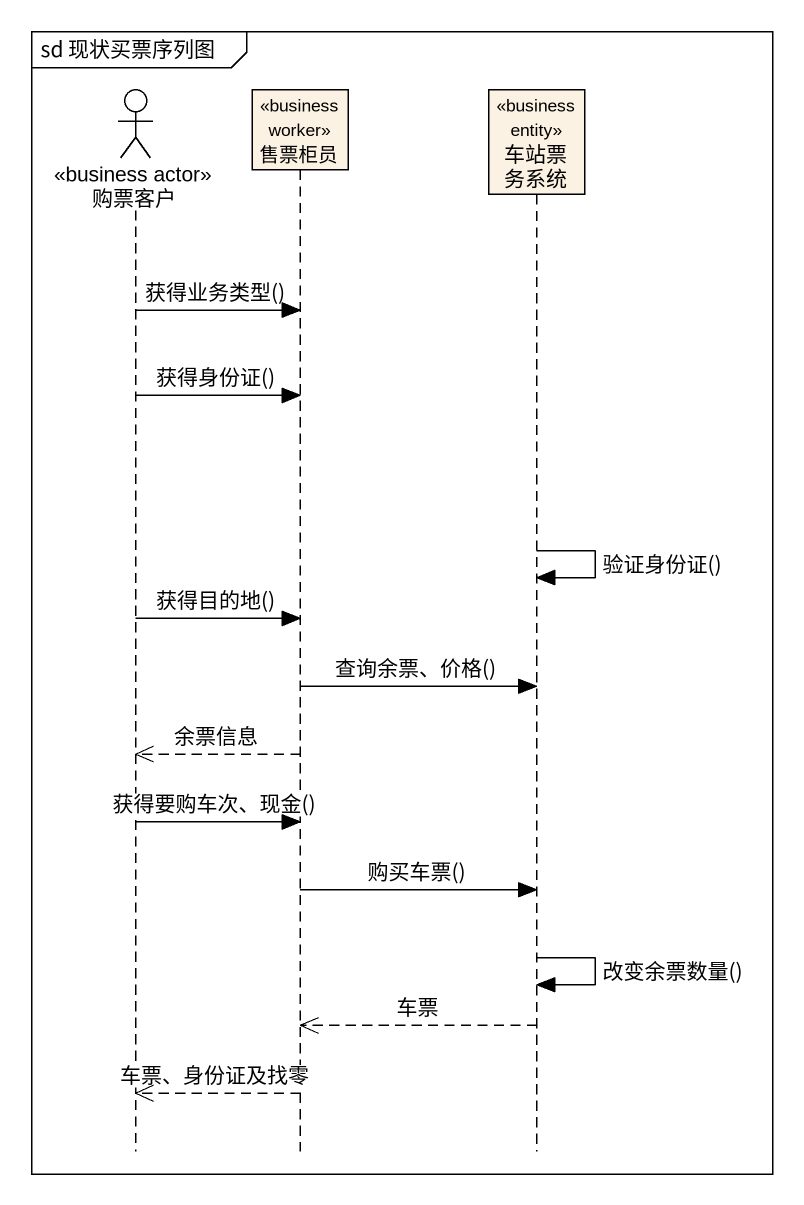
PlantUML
@startuml
mainframe sd 现状买票序列图
hide footbox
actor 购票客户 <<business actor>>
participant 售票柜员 <<business worker>>
participant 车站票务系统 <<business entity>>

购票客户 -> 售票柜员 : 获得业务类型()
购票客户 -> 售票柜员 : 获得身份证()
车站票务系统 -> 车站票务系统 : 验证身份证()
购票客户 -> 售票柜员 : 获得目的地()
售票柜员 -> 车站票务系统 : 查询余票、价格()
售票柜员 -->> 购票客户 : 余票信息
购票客户 -> 售票柜员 : 获得要购车次、现金()
售票柜员 -> 车站票务系统 : 购买车票()
车站票务系统 -> 车站票务系统 : 改变余票数量()
车站票务系统 -->> 售票柜员 : 车票
售票柜员 -->> 购票客户 : 车票、身份证及找零
@enduml
